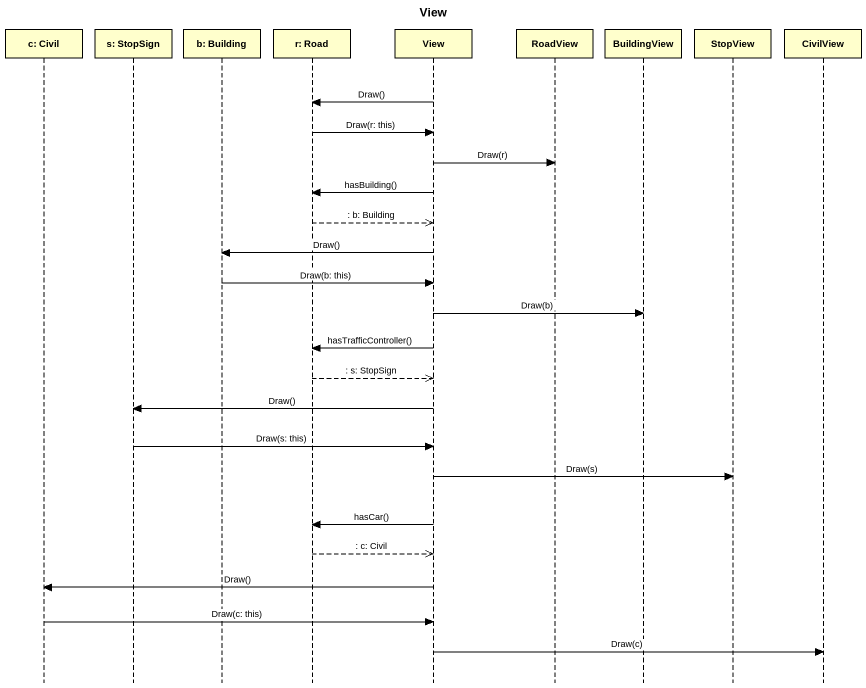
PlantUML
@startuml
title View
hide footbox
participant "c: Civil" as c_Civil
participant "s: StopSign" as s_StopSign
participant "b: Building" as b_Building
participant "r: Road" as r_Road
participant View
participant RoadView
participant BuildingView
participant StopView
participant CivilView

View -> r_Road : Draw()
r_Road -> View : Draw(r: this)
View -> RoadView : Draw(r)
View -> r_Road : hasBuilding()
r_Road -->> View : : b: Building
View -> b_Building : Draw()
b_Building -> View : Draw(b: this)
View -> BuildingView : Draw(b)
View -> r_Road : hasTrafficController()
r_Road -->> View : : s: StopSign
View -> s_StopSign : Draw()
s_StopSign -> View : Draw(s: this)
View -> StopView : Draw(s)
View -> r_Road : hasCar()
r_Road -->> View : : c: Civil
View -> c_Civil : Draw()
c_Civil -> View : Draw(c: this)
View -> CivilView : Draw(c)
@enduml
